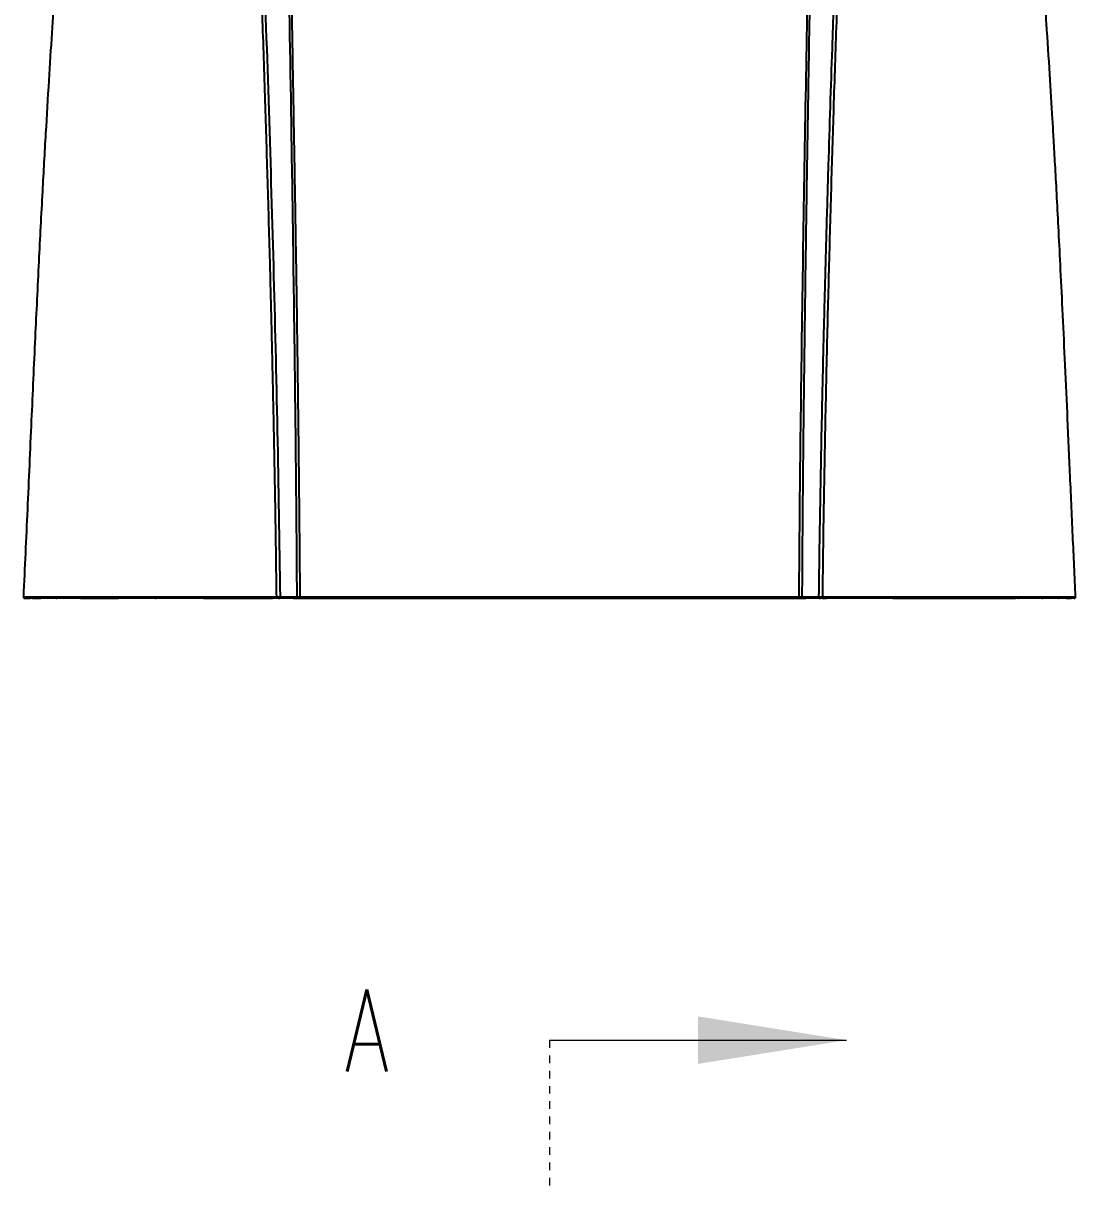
# Model space of a CAD drawing. Header units: millimetres. Extents: x 285 to 1847, y 467 to 1572.
# Drawn here: x 542 to 767, y 1073.6 to 1322.7 of the extents above; entities that cross this region are included whole.
import ezdxf

# ---------------------------------------------------------------- set-up
doc = ezdxf.new("R2010")
doc.units = ezdxf.units.MM
doc.header["$LTSCALE"] = 16.334999
doc.linetypes.add('HIDDEN', pattern=[0.2, 0.1, -0.1])
doc.layers.get('0').update_dxf_attribs({"lineweight": 18})
doc.styles.add('SLDTEXTSTYLE1', font='txt.shx', dxfattribs={"width": 0.7, "bigfont": 'gbcbig.shx'})

msp = doc.modelspace()

# ---------------------------------------------------------------- hatches: boundary and pattern name
at = {"linetype": 'Continuous', "lineweight": 18}
msp.add_hatch(color=4, dxfattribs=at).paths.add_polyline_path([(717.98, 1105.33), (686.23, 1110.41), (686.23, 1100.25)], flags=0)

# ---------------------------------------------------------------- linework, layer by layer
at = {"color": 7, "linetype": 'Continuous', "lineweight": 25}
for p, q in [((542.94, 1199.77), (543.55, 1199.77)), ((545.7, 1199.77), (545.71, 1199.77)), ((570.19, 1199.77), (570.42, 1199.77)), ((570.42, 1199.77), (570.19, 1199.77)), ((581.09, 1199.77), (580.54, 1199.77)), ((596.12, 1199.77), (595.27, 1199.77)), ((599.69, 1199.77), (709.28, 1199.77)), ((601.18, 1199.77), (600.73, 1199.77)), ((601.18, 1200.08), (707.78, 1200.08)), ((601.18, 1200.08), (601.18, 1199.77)), ((707.78, 1199.77), (601.18, 1199.77)), ((707.78, 1200.08), (707.78, 1199.77)), ((712.81, 1200.08), (712.89, 1200.08)), ((712.85, 1199.77), (713.69, 1199.77)), ((727.87, 1199.77), (728.42, 1199.77)), ((738.54, 1199.77), (738.78, 1199.77)), ((754.64, 1199.77), (753.77, 1199.77)), ((763.25, 1199.77), (763.27, 1199.77)), ((765.23, 1199.77), (766.02, 1199.77)), ((765.56, 1199.77), (765.44, 1199.77))]:
    msp.add_line(p, q, dxfattribs=at)
at = {"color": 4, "linetype": 'HIDDEN', "lineweight": 18}
msp.add_line((654.48, 1105.33), (654.48, 1073.58), dxfattribs=at)
at = {"color": 4, "linetype": 'Continuous', "lineweight": 18}
msp.add_line((654.48, 1105.33), (717.98, 1105.33), dxfattribs=at)
at = {"color": 7, "linetype": 'Continuous', "lineweight": 25}
for points in [[(543.94, 1199.77), (545.29, 1199.77), (545.72, 1199.77)], [(570.42, 1199.77), (570.4, 1199.78), (570.37, 1199.8), (570.35, 1199.83), (570.33, 1199.86), (570.32, 1199.91), (570.31, 1199.96), (570.3, 1200.02), (570.3, 1200.08)], [(596.49, 1199.77), (596.51, 1199.78), (596.53, 1199.8), (596.54, 1199.82), (596.56, 1199.86), (596.57, 1199.91), (596.57, 1199.96), (596.58, 1200.02), (596.58, 1200.08)], [(596.71, 1199.77), (596.75, 1199.78), (596.78, 1199.8), (596.81, 1199.82), (596.84, 1199.86), (596.86, 1199.91), (596.88, 1199.96), (596.89, 1200.02), (596.89, 1200.08)], [(600.33, 1199.77), (599.06, 1199.77), (597.91, 1199.77), (596.75, 1199.77)], [(596.95, 1200.08), (598.22, 1200.08), (599.37, 1200.08), (600.53, 1200.08)], [(600.83, 1200.08), (600.83, 1200.02), (600.82, 1199.96), (600.82, 1199.91), (600.8, 1199.86), (600.79, 1199.82), (600.77, 1199.8), (600.75, 1199.78), (600.73, 1199.77)], [(708.13, 1200.08), (708.14, 1200.02), (708.14, 1199.96), (708.15, 1199.91), (708.16, 1199.86), (708.18, 1199.82), (708.2, 1199.8), (708.22, 1199.78), (708.24, 1199.77)], [(708.44, 1200.08), (708.96, 1200.08), (709.48, 1200.08), (709.8, 1200.08), (710.43, 1200.08), (711.07, 1200.08), (711.38, 1200.08), (712.02, 1200.08)], [(712.22, 1199.77), (710.95, 1199.77), (709.79, 1199.77), (709.68, 1199.77), (709.16, 1199.77), (708.64, 1199.77)], [(712.08, 1200.08), (712.08, 1200.02), (712.09, 1199.96), (712.11, 1199.91), (712.13, 1199.86), (712.16, 1199.82), (712.19, 1199.8), (712.22, 1199.78), (712.26, 1199.77)], [(712.39, 1200.08), (712.39, 1200.02), (712.39, 1199.96), (712.4, 1199.91), (712.41, 1199.86), (712.42, 1199.82), (712.44, 1199.8), (712.46, 1199.78), (712.47, 1199.77)], [(738.67, 1200.08), (738.67, 1200.02), (738.66, 1199.96), (738.65, 1199.91), (738.63, 1199.86), (738.61, 1199.83), (738.59, 1199.8), (738.57, 1199.78), (738.54, 1199.77)], [(765.03, 1199.77), (763.68, 1199.77), (763.24, 1199.77)], [(766.62, 1199.77), (766.64, 1199.77), (766.21, 1199.77), (765.03, 1199.77)]]:
    msp.add_lwpolyline(points, dxfattribs=at)
at = {"color": 8, "linetype": 'Continuous', "lineweight": 25}
msp.add_lwpolyline([(545.7, 1199.77), (545.11, 1199.77), (544.04, 1199.77), (543.94, 1199.77)], dxfattribs=at)
at = {"color": 7, "linetype": 'Continuous', "lineweight": 25}
for centre, radius, start, end in [((542.3, 1200.07), 0.3, 176.4146, 269.5867), ((549.17, 1200.07), 0.294, 176.0707, 268.5145), ((554.36, 1200.05), 0.283, 173.6069, 264.7999), ((581.37, 1200.01), 0.363, 168.4832, 219.9206), ((596.67, 1200), 0.6, 172.7955, 202.371), ((712.29, 1200), 0.6, 337.629, 7.2045), ((727.59, 1200.01), 0.363, 320.0794, 11.5168), ((754.61, 1200.05), 0.283, 275.2001, 6.3931), ((759.8, 1200.07), 0.294, 271.4899, 3.9218), ((766.67, 1200.07), 0.3, 270.0121, 4.2784)]:
    msp.add_arc(centre, radius, start, end, dxfattribs=at)
for points, knots in [([(567.53, 1482.52), (567.18, 1480.61), (566.42, 1476.55), (565.38, 1470.67), (564.43, 1465.22), (563.69, 1460.83), (563.14, 1457.49), (562.76, 1455.14), (562.5, 1453.49), (562.28, 1452.1), (562.04, 1450.59), (561.75, 1448.76), (561.42, 1446.63), (560.85, 1442.93), (560.07, 1437.68), (558.83, 1429.05), (557.36, 1418.16), (555.6, 1404.03), (553.87, 1388.72), (552.25, 1372.69), (551.01, 1359.05), (550.07, 1347.75), (549.37, 1338.65), (548.71, 1329.65), (548.06, 1320.28), (547.41, 1310.09), (546.74, 1298.79), (546.02, 1285.89), (545.27, 1271.33), (544.49, 1255.01), (543.69, 1237.34), (542.87, 1218.88), (542.3, 1206.31), (542.02, 1200.09)], [0, 0, 0, 0, 1888.201372, 4034.975569, 5832.357469, 7281.233439, 8382.281497, 9136.006209, 9607.373299, 10006.554552, 10507.445288, 11109.999879, 11814.157672, 12619.85724, 14772.016873, 17004.264233, 21157.734388, 25525.515077, 30948.218278, 36235.151732, 41315.93742, 44379.586377, 47364.043827, 50269.585457, 53251.103975, 56590.979023, 60295.122661, 64363.509272, 69259.45033, 74596.233807, 80374.038157, 86593.145961, 92695.554258, 92695.554258, 92695.554258, 92695.554258]), ([(766.95, 1200.09), (766.75, 1204.42), (766.34, 1213.32), (765.76, 1226.43), (765.2, 1239.07), (764.67, 1250.68), (764.18, 1261.26), (763.72, 1270.65), (763.31, 1278.88), (762.93, 1286.01), (762.6, 1292.22), (762.3, 1297.51), (761.93, 1303.91), (761.43, 1312.16), (760.72, 1322.99), (759.87, 1335.05), (758.89, 1347.88), (757.76, 1361.24), (756.51, 1374.78), (755.1, 1388.62), (753.52, 1402.63), (752.08, 1414.42), (750.82, 1423.94), (749.85, 1431.02), (748.9, 1437.63), (748.05, 1443.37), (747.42, 1447.44), (747, 1450.12), (746.75, 1451.69), (746.55, 1452.98), (746.38, 1454.07), (746.2, 1455.17), (745.96, 1456.61), (745.64, 1458.62), (745.19, 1461.28), (744.55, 1465.11), (743.66, 1470.26), (742.59, 1476.3), (741.81, 1480.51), (741.44, 1482.5)], [0, 0, 0, 0, 4653.461265, 9549.280572, 14076.760946, 18236.109483, 22027.4848, 25451.044391, 28342.212834, 30906.697967, 33144.731918, 35056.704171, 36645.427164, 40132.806801, 44050.443119, 48400.352019, 53184.436789, 57910.724326, 62824.154633, 67804.72946, 72853.430524, 77971.342669, 80556.65639, 83159.752398, 85644.5226, 87722.869908, 89384.773644, 90059.348386, 90629.559664, 91095.363553, 91456.714734, 91811.825432, 92295.070042, 93018.942008, 93983.61701, 95189.39281, 97172.750667, 99586.444948, 101758.614427, 101758.614427, 101758.614427, 101758.614427]), ([(731.02, 1475.42), (730.98, 1475.32), (730.88, 1475.12), (730.74, 1474.79), (730.58, 1474.42), (730.41, 1474.03), (730.23, 1473.6), (730.04, 1473.12), (729.84, 1472.61), (729.41, 1471.52), (728.74, 1469.73), (727.87, 1467.19), (727.05, 1464.57), (726.26, 1461.81), (725.43, 1458.6), (724.66, 1455.21), (723.99, 1451.83), (723.49, 1449.06), (723.09, 1446.6), (722.76, 1444.44), (722.37, 1441.74), (721.96, 1438.63), (721.58, 1435.45), (721.19, 1432.03), (720.68, 1427.15), (720.07, 1420.65), (719.47, 1413.41), (718.98, 1406.7), (718.57, 1400.52), (718.22, 1394.88), (717.93, 1389.78), (717.69, 1385.23), (717.48, 1381.21), (717.31, 1377.74), (717.17, 1374.82), (717, 1371.3), (716.81, 1367.18), (716.59, 1362.22), (716.36, 1356.85), (715.99, 1347.81), (715.48, 1334.47), (714.78, 1314.97), (714.17, 1295.97), (713.65, 1278.19), (713.33, 1266.62), (713.03, 1254.76), (712.78, 1244.09), (712.53, 1231.98), (712.33, 1221.35), (712.16, 1210.71), (712.07, 1203.62), (712.02, 1200.08)], [0, 0, 0, 0, 351.354069, 726.598131, 1125.744947, 1548.763149, 1995.679793, 2466.498865, 2961.238155, 3479.938793, 5507.268936, 7537.728424, 9249.073423, 10960.852421, 12876.746174, 15120.842452, 16835.302697, 18546.122941, 19671.18175, 20825.389449, 22011.814632, 23985.720508, 25752.227403, 27005.75005, 29345.19953, 33358.555396, 37089.622291, 40539.787277, 43709.934006, 46600.602182, 49212.21965, 51545.063879, 53599.260059, 55374.999759, 56872.360491, 58091.395854, 60776.558527, 63188.455582, 65690.293287, 69024.497774, 77045.666751, 86145.5931, 98905.171082, 106148.281988, 113391.308916, 116630.248503, 124310.355189, 129738.746773, 135167.156521, 140595.606735, 146024.129878, 146024.129878, 146024.129878, 146024.129878]), ([(732.32, 1474.75), (732.27, 1474.65), (732.18, 1474.46), (732.05, 1474.16), (731.92, 1473.85), (731.78, 1473.54), (731.65, 1473.22), (731.51, 1472.9), (731.37, 1472.57), (731.24, 1472.24), (731.1, 1471.9), (730.96, 1471.55), (730.82, 1471.21), (730.69, 1470.85), (730.55, 1470.49), (730.41, 1470.13), (730.27, 1469.75), (729.97, 1468.97), (729.52, 1467.73), (728.91, 1465.94), (728.29, 1464.04), (727.58, 1461.71), (726.78, 1458.89), (725.95, 1455.56), (725.18, 1452.08), (724.46, 1448.37), (723.76, 1444.3), (723.12, 1440.04), (722.54, 1435.65), (721.86, 1429.95), (721.09, 1422.57), (720.32, 1413.84), (719.64, 1404.85), (719.06, 1396.06), (718.53, 1387.06), (717.93, 1375.5), (717.24, 1360.56), (716.53, 1342.97), (715.86, 1324.84), (715.27, 1307.2), (714.71, 1289.14), (714.29, 1274.17), (713.97, 1261.76), (713.74, 1252.21), (713.52, 1242.36), (713.31, 1232.22), (713.12, 1221.77), (712.95, 1211.02), (712.86, 1203.76), (712.81, 1200.08)], [0, 0, 0, 0, 341.923672, 680.300755, 1015.29071, 1347.051426, 1675.739143, 2001.508377, 2324.511843, 2644.900374, 2962.822842, 3278.426084, 3591.854817, 3903.251562, 4212.756572, 4520.507758, 4826.640614, 5131.288157, 6430.378589, 7701.367964, 8996.508039, 10271.26385, 12186.920812, 14119.767592, 15997.757867, 17959.524764, 20119.91297, 22430.374217, 24592.743224, 26895.009364, 31161.235998, 35813.221902, 40104.071452, 44723.615203, 49030.20134, 53629.859109, 62068.125, 71436.101339, 79992.174398, 89238.488992, 97846.412215, 107039.068905, 111656.417914, 116422.618484, 121337.662443, 126401.540935, 131614.24637, 136975.774818, 142486.128968, 142486.128968, 142486.128968, 142486.128968]), ([(596.16, 1200.08), (596.13, 1202.22), (596.08, 1206.48), (595.99, 1212.81), (595.89, 1219.05), (595.78, 1225.18), (595.67, 1231.21), (595.55, 1237.13), (595.43, 1242.96), (595.3, 1248.69), (595.18, 1254.31), (595.04, 1259.83), (594.91, 1265.25), (594.66, 1274.91), (594.27, 1288.49), (593.72, 1306.42), (593.14, 1323.94), (592.48, 1341.94), (591.78, 1359.41), (591.1, 1374.24), (590.51, 1385.71), (590, 1394.65), (589.43, 1403.38), (588.77, 1412.3), (588.03, 1420.98), (587.29, 1428.31), (586.63, 1433.98), (586.08, 1438.36), (585.47, 1442.6), (584.78, 1446.88), (584.01, 1451), (583.14, 1455.06), (582.18, 1458.92), (581.14, 1462.57), (580.07, 1465.94), (579.18, 1468.46), (578.49, 1470.31), (578.08, 1471.37), (577.76, 1472.17), (577.52, 1472.74), (577.29, 1473.3), (577.13, 1473.66), (577.06, 1473.83)], [0, 0, 0, 0, 2507.257625, 4975.0191, 7403.285605, 9792.057506, 12141.334544, 14451.115991, 16721.400806, 18952.187756, 21143.475532, 23295.262852, 25407.548549, 27480.331651, 34593.96439, 41280.642994, 48445.930986, 55082.32418, 62342.907907, 68886.899021, 72452.110528, 75791.505885, 79370.110889, 82699.155653, 86297.582694, 89612.486766, 91392.297576, 93073.112846, 94862.272548, 96538.114352, 98319.284489, 100009.848235, 101759.118624, 103490.397396, 105205.602324, 106976.0954, 107835.484805, 108718.37291, 109145.326549, 109577.262744, 110014.750092, 110458.368241, 110458.368241, 110458.368241, 110458.368241]), ([(596.95, 1200.08), (596.8, 1211.87), (596.6, 1223.67), (596.12, 1247.26), (595.84, 1259.05), (595.2, 1282.64), (594.85, 1294.43), (594.08, 1318), (593.67, 1329.79), (592.99, 1347.47), (592.75, 1353.36), (592.25, 1365.14), (591.99, 1371.03), (591.41, 1382.81), (591.1, 1388.7), (590.41, 1400.46), (590.02, 1406.34), (589.35, 1415.14), (589.11, 1418.07), (588.59, 1423.92), (588.32, 1426.84), (587.71, 1432.66), (587.38, 1435.56), (586.66, 1441.33), (586.26, 1444.19), (585.35, 1449.85), (584.84, 1452.63), (583.98, 1456.66), (583.67, 1457.98), (583.04, 1460.54), (582.71, 1461.79), (582.03, 1464.18), (581.68, 1465.32), (580.99, 1467.5), (580.64, 1468.53), (579.96, 1470.46), (579.62, 1471.36), (578.97, 1473.02), (578.66, 1473.79), (578.36, 1474.49)], [0, 0, 0, 0, 6812.817808, 6812.817808, 13625.635616, 13625.635616, 20438.453423, 20438.453423, 27251.271231, 27251.271231, 30657.680135, 30657.680135, 34064.089039, 34064.089039, 37470.497943, 37470.497943, 40876.906847, 40876.906847, 42580.111299, 42580.111299, 44283.315751, 44283.315751, 45986.520203, 45986.520203, 47689.724655, 47689.724655, 49392.929107, 49392.929107, 50244.531333, 50244.531333, 51096.133559, 51096.133559, 51947.735785, 51947.735785, 52799.338011, 52799.338011, 53650.940237, 53650.940237, 54502.542463, 54502.542463, 54502.542463, 54502.542463]), ([(718.34, 1467.74), (718.08, 1466.86), (717.83, 1465.92), (717.33, 1463.94), (717.09, 1462.9), (716.61, 1460.72), (716.38, 1459.59), (715.93, 1457.24), (715.72, 1456.03), (715.1, 1452.31), (714.73, 1449.71), (714.06, 1444.39), (713.77, 1441.67), (713.24, 1436.18), (713.01, 1433.41), (712.6, 1427.82), (712.42, 1425.02), (711.93, 1416.58), (711.68, 1410.92), (711.24, 1399.58), (711.07, 1393.9), (710.74, 1382.52), (710.6, 1376.83), (710.34, 1365.44), (710.22, 1359.75), (709.98, 1348.35), (709.87, 1342.65), (709.54, 1325.55), (709.33, 1314.15), (708.94, 1291.34), (708.75, 1279.93), (708.22, 1245.71), (707.93, 1222.9), (707.78, 1200.08)], [0, 0, 0, 0, 762.988617, 762.988617, 1525.977235, 1525.977235, 2288.965852, 2288.965852, 3051.95447, 3051.95447, 4577.931705, 4577.931705, 6103.90894, 6103.90894, 7629.886175, 7629.886175, 9155.86341, 9155.86341, 12207.81788, 12207.81788, 15259.77235, 15259.77235, 18311.72682, 18311.72682, 21363.68129, 21363.68129, 24415.63576, 24415.63576, 30519.5447, 30519.5447, 36623.45364, 36623.45364, 48831.271519, 48831.271519, 48831.271519, 48831.271519]), ([(718.51, 1467.73), (718.48, 1467.6), (718.4, 1467.35), (718.3, 1466.96), (718.19, 1466.57), (718.08, 1466.17), (717.97, 1465.76), (717.87, 1465.34), (717.72, 1464.79), (717.44, 1463.63), (717.02, 1461.81), (716.53, 1459.43), (716.09, 1457.06), (715.65, 1454.42), (715.15, 1451.11), (714.55, 1446.57), (714.09, 1442.36), (713.7, 1438.21), (713.16, 1431.92), (712.62, 1423.5), (712.14, 1413.67), (711.84, 1406.18), (711.57, 1398.34), (711.3, 1388.77), (710.97, 1375.1), (710.61, 1357.32), (710.21, 1334.63), (709.8, 1310.25), (709.44, 1287.41), (709.16, 1268.88), (708.95, 1253.11), (708.77, 1238.54), (708.63, 1224.9), (708.52, 1212.18), (708.47, 1204.01), (708.44, 1200.08)], [0, 0, 0, 0, 216.892595, 433.621589, 650.381735, 867.310836, 1084.318192, 1301.383835, 1518.498674, 1942.2967, 3037.504596, 4146.204931, 5161.473594, 6083.802182, 7440.344385, 9150.960263, 11395.956356, 12237.482552, 13835.589077, 18443.302587, 21555.665619, 24669.022143, 26669.258979, 30163.370207, 35152.153715, 41639.012834, 49624.182915, 59979.143787, 68304.314748, 74596.343769, 80241.917772, 85550.945609, 90524.237411, 95160.39143, 99458.812015, 99458.812015, 99458.812015, 99458.812015]), ([(600.53, 1200.08), (600.51, 1202.52), (600.48, 1207.51), (600.42, 1215.16), (600.35, 1223.13), (600.27, 1231.43), (600.17, 1240.06), (600.07, 1249.01), (599.95, 1258.29), (599.74, 1273.15), (599.36, 1299.01), (598.87, 1328.38), (598.4, 1354.78), (598.07, 1371.61), (597.76, 1385.18), (597.48, 1395.5), (597.21, 1403.76), (596.91, 1411.74), (596.5, 1420.71), (595.98, 1429.42), (595.47, 1435.92), (595.02, 1440.84), (594.57, 1445.24), (594.03, 1449.59), (593.48, 1453.43), (592.93, 1456.8), (592.38, 1459.68), (591.95, 1461.75), (591.65, 1463.07), (591.39, 1464.18), (591.17, 1465.09), (590.98, 1465.82), (590.87, 1466.24), (590.82, 1466.43)], [0, 0, 0, 0, 2327.513799, 4758.947672, 7294.225984, 9933.268536, 12675.991082, 15522.287159, 18472.028801, 21525.103178, 29697.816071, 43145.911549, 49537.928055, 54893.035156, 59213.183518, 62499.43252, 64752.753796, 67119.735101, 70143.836166, 73368.288045, 75519.745926, 76461.940068, 78194.982515, 79882.573069, 80854.625, 82184.845621, 83495.206784, 84110.251523, 84654.733798, 85128.332103, 85531.321287, 85863.787132, 86125.771786, 86125.771786, 86125.771786, 86125.771786]), ([(601.18, 1200.08), (601.17, 1202.59), (601.13, 1207.62), (601.07, 1215.16), (600.99, 1222.7), (600.91, 1230.24), (600.82, 1237.78), (600.73, 1245.32), (600.63, 1252.86), (600.52, 1260.4), (600.41, 1267.94), (600.29, 1275.48), (600.17, 1283.02), (600.04, 1290.55), (599.91, 1298.09), (599.78, 1305.63), (599.65, 1313.17), (599.51, 1320.7), (599.37, 1328.24), (599.27, 1333.28), (599.23, 1335.82), (599.22, 1335.85), (599.22, 1335.89), (599.22, 1335.94), (599.22, 1336.01), (599.22, 1336.16), (599.21, 1336.49), (599.2, 1337.21), (599.17, 1338.62), (599.12, 1341.38), (599.01, 1346.68), (598.82, 1356.39), (598.64, 1364.54), (598.53, 1369.75), (598.53, 1369.75), (598.53, 1369.75), (598.53, 1369.75), (598.53, 1369.75), (598.53, 1369.75), (598.53, 1369.75), (598.53, 1369.75), (598.53, 1369.76), (598.53, 1369.77), (598.52, 1369.79), (598.52, 1369.83), (598.52, 1369.92), (598.52, 1370.09), (598.51, 1370.43), (598.49, 1371.1), (598.46, 1372.44), (598.4, 1375.02), (598.28, 1379.91), (598.18, 1384.04), (598.1, 1386.71), (598.1, 1386.71), (598.1, 1386.71), (598.1, 1386.71), (598.1, 1386.71), (598.1, 1386.72), (598.1, 1386.72), (598.1, 1386.72), (598.1, 1386.72), (598.1, 1386.74), (598.1, 1386.76), (598.1, 1386.8), (598.1, 1386.88), (598.09, 1387.05), (598.09, 1387.38), (598.07, 1388.05), (598.03, 1389.36), (597.95, 1391.92), (597.81, 1396.81), (597.66, 1400.95), (597.56, 1403.65), (597.56, 1403.65), (597.56, 1403.65), (597.56, 1403.65), (597.56, 1403.65), (597.56, 1403.65), (597.56, 1403.65), (597.56, 1403.65), (597.56, 1403.66), (597.56, 1403.67), (597.56, 1403.69), (597.56, 1403.74), (597.56, 1403.82), (597.55, 1403.99), (597.54, 1404.33), (597.51, 1405.01), (597.46, 1406.34), (597.36, 1408.92), (597.15, 1413.77), (596.95, 1417.86), (596.8, 1420.51), (596.8, 1420.51), (596.8, 1420.51), (596.8, 1420.51), (596.8, 1420.51), (596.8, 1420.51), (596.8, 1420.51), (596.8, 1420.51), (596.8, 1420.52), (596.8, 1420.53), (596.8, 1420.55), (596.8, 1420.59), (596.79, 1420.67), (596.78, 1420.84), (596.77, 1421.16), (596.73, 1421.81), (596.65, 1423.1), (596.54, 1424.91), (596.41, 1427.07), (596.26, 1429.15), (596.12, 1431.2), (595.96, 1433.19), (595.8, 1435.18), (595.65, 1436.89), (595.52, 1438.3), (595.41, 1439.43), (595.3, 1440.55), (595.19, 1441.68), (595.07, 1442.79), (594.95, 1443.91), (594.82, 1445.01), (594.69, 1446.12), (594.55, 1447.21), (594.41, 1448.3), (594.27, 1449.38), (594.12, 1450.45), (593.97, 1451.52), (593.81, 1452.57), (593.65, 1453.61), (593.48, 1454.64), (593.31, 1455.66), (593.14, 1456.66), (592.96, 1457.64), (592.77, 1458.61), (592.59, 1459.57), (592.4, 1460.5), (592.21, 1461.41), (592.01, 1462.31), (591.81, 1463.18), (591.61, 1464.03), (591.4, 1464.86), (591.2, 1465.66), (591.06, 1466.18), (590.99, 1466.44)], [0, 0, 0, 0, 8995.703281, 17991.375254, 26987.009241, 35982.59681, 44978.13228, 53973.611318, 62969.028201, 71964.374716, 80959.639375, 89954.810339, 98949.875454, 107944.819327, 116939.623893, 125934.26319, 134928.704323, 143922.916978, 152916.876485, 161910.500915, 161956.459493, 162002.405646, 162048.339376, 162094.260682, 162186.066021, 162277.821663, 162644.347267, 163375.013026, 164826.802675, 167692.214114, 173270.365886, 183816.036141, 202465.435651, 202465.47839, 202465.52113, 202465.606608, 202465.777565, 202466.119478, 202466.803302, 202468.170936, 202470.906158, 202476.37641, 202487.316152, 202509.192579, 202552.933213, 202640.365598, 202815.03483, 203163.591098, 203857.57446, 205233.021616, 207933.81709, 213134.885678, 222735.018077, 222735.060043, 222735.102009, 222735.18594, 222735.353803, 222735.689528, 222736.360975, 222737.703861, 222740.389593, 222745.760901, 222756.502893, 222777.984385, 222820.937395, 222906.803522, 223078.376224, 223420.883541, 224103.346832, 225458.075915, 228126.804731, 233301.722302, 242992.79739, 242992.840427, 242992.883464, 242992.969537, 242993.141684, 242993.485977, 242994.17456, 242995.551712, 242998.305963, 243003.814248, 243014.829956, 243036.857922, 243080.900057, 243168.929127, 243344.766414, 243695.557122, 244393.599625, 245775.502888, 248482.504382, 253675.279692, 263227.181796, 263227.223024, 263227.264252, 263227.346708, 263227.51162, 263227.841443, 263228.501089, 263229.820373, 263232.458918, 263237.735907, 263248.289487, 263269.395052, 263311.599794, 263395.983661, 263564.64842, 263901.561977, 264573.693202, 265910.921952, 268555.340313, 271133.411448, 273710.36372, 276137.204637, 278562.83749, 280986.805377, 283408.637758, 284796.512947, 286183.78416, 287570.312887, 288955.986828, 290340.726194, 291724.440819, 293107.076099, 294488.588447, 295868.947534, 297248.165075, 298626.157818, 300002.800488, 301378.028843, 302751.799896, 304124.138422, 305495.111732, 306864.671447, 308232.812825, 309599.58044, 310965.001175, 312329.19307, 313692.480113, 315055.313493, 316417.691122, 317779.522444, 319140.798825, 320501.554595, 321861.948709, 323222.223725, 323222.223725, 323222.223725, 323222.223725]), ([(542.02, 1200.09), (542.01, 1200.09), (541.99, 1200.09), (542.03, 1200.09), (542.05, 1200.09)], [0, 0, 0, 0, 3092.387921, 6482.170726, 6482.170726, 6482.170726, 6482.170726]), ([(543.94, 1199.77), (543.94, 1199.77), (541.14, 1199.77), (544.25, 1199.77), (541.84, 1199.77), (542.28, 1199.77), (542.31, 1199.77), (542.32, 1199.77)], [0, 0, 0, 0, 0.010401, 2927.966436, 5856.133232, 11722.671968, 12331.640284, 12331.640284, 12331.640284, 12331.640284]), ([(543.64, 1200.09), (543.86, 1200.09), (544.11, 1200.09), (544.7, 1200.09), (545.05, 1200.09), (545.86, 1200.09), (546.32, 1200.09), (547.44, 1200.09), (548.09, 1200.09), (548.87, 1200.09)], [0, 0, 0, 0, 2870.962437, 2870.962437, 5741.924874, 5741.924874, 8612.887311, 8612.887311, 11483.849748, 11483.849748, 11483.849748, 11483.849748]), ([(543.94, 1199.77), (543.91, 1199.78), (543.75, 1199.79), (543.69, 1199.96), (543.64, 1200.09)], [0, 0, 0, 0, 1354.323034, 6480.247774, 6480.247774, 6480.247774, 6480.247774]), ([(549.16, 1199.77), (548.26, 1199.77), (546.79, 1199.77), (546.01, 1199.77), (545.7, 1199.77)], [0, 0, 0, 0, 3965.950818, 6477.512683, 6477.512683, 6477.512683, 6477.512683]), ([(548.87, 1200.09), (549.52, 1200.09), (550.26, 1200.09), (551.97, 1200.09), (552.95, 1200.09), (554.08, 1200.09)], [0, 0, 0, 0, 3236.837074, 3236.837074, 6473.674149, 6473.674149, 6473.674149, 6473.674149]), ([(554.33, 1199.77), (553.21, 1199.77), (552.24, 1199.77), (550.54, 1199.77), (549.8, 1199.77), (549.16, 1199.77)], [0, 0, 0, 0, 3238.029479, 3238.029479, 6476.058959, 6476.058959, 6476.058959, 6476.058959]), ([(570.42, 1199.77), (569.29, 1199.77), (566.51, 1199.77), (562.42, 1199.77), (559.48, 1199.77), (558.03, 1199.77), (557.68, 1199.77), (557.33, 1199.77), (555.96, 1199.77), (553.96, 1199.77), (551.94, 1199.77), (550.79, 1199.77), (550.35, 1199.77), (550.33, 1199.77)], [0, 0, 0, 0, 3090.215572, 7592.559436, 12233.574733, 13355.786259, 13425.918418, 13706.409817, 14828.599657, 19328.040884, 23822.672816, 28314.249686, 28582.207795, 28582.207795, 28582.207795, 28582.207795]), ([(554.08, 1200.09), (555.03, 1200.09), (556.09, 1200.09), (557.84, 1200.08), (558.45, 1200.08), (559.73, 1200.08), (560.4, 1200.08), (561.78, 1200.08), (562.49, 1200.08), (563.96, 1200.08), (564.71, 1200.08), (567.03, 1200.08), (568.64, 1200.08), (570.3, 1200.08)], [0, 0, 0, 0, 4114.288433, 4114.288433, 6171.432649, 6171.432649, 8228.576866, 8228.576866, 10285.721082, 10285.721082, 12342.865298, 12342.865298, 16457.153731, 16457.153731, 16457.153731, 16457.153731]), ([(570.42, 1199.77), (570.01, 1199.77), (569.61, 1199.77), (568.8, 1199.77), (568.4, 1199.77), (567.2, 1199.77), (566.42, 1199.77), (564.89, 1199.77), (564.14, 1199.77), (562.68, 1199.77), (561.98, 1199.77), (560.61, 1199.77), (559.94, 1199.77), (558.67, 1199.77), (558.07, 1199.77), (556.91, 1199.77), (556.36, 1199.77), (555.31, 1199.77), (554.81, 1199.77), (554.33, 1199.77)], [0, 0, 0, 0, 1476.302659, 1476.302659, 2952.605319, 2952.605319, 5905.210638, 5905.210638, 8857.815957, 8857.815957, 11810.421276, 11810.421276, 14763.026595, 14763.026595, 17715.631914, 17715.631914, 20668.237233, 20668.237233, 23620.842552, 23620.842552, 23620.842552, 23620.842552]), ([(554.33, 1199.77), (554.71, 1199.77), (555.95, 1199.77), (558.54, 1199.77), (561.06, 1199.77), (562.34, 1199.77)], [0, 0, 0, 0, 1534.306654, 5049.98554, 8640.062369, 8640.062369, 8640.062369, 8640.062369]), ([(570.3, 1200.08), (572.02, 1200.08), (573.78, 1200.08), (577.36, 1200.08), (579.18, 1200.08), (581.02, 1200.08)], [0, 0, 0, 0, 3230.570763, 3230.570763, 6461.141525, 6461.141525, 6461.141525, 6461.141525]), ([(581.09, 1199.77), (579.27, 1199.77), (577.46, 1199.77), (573.89, 1199.77), (572.13, 1199.77), (570.42, 1199.77)], [0, 0, 0, 0, 3234.879759, 3234.879759, 6469.759517, 6469.759517, 6469.759517, 6469.759517]), ([(580.54, 1199.77), (582.96, 1199.77), (585.4, 1199.77), (590.32, 1199.77), (592.79, 1199.77), (595.27, 1199.77)], [0, 0, 0, 0, 3226.578201, 3226.578201, 6453.156403, 6453.156403, 6453.156403, 6453.156403]), ([(581.02, 1200.08), (583.23, 1200.08), (586.82, 1200.08), (591.86, 1200.08), (594.67, 1200.08), (596.08, 1200.08)], [0, 0, 0, 0, 3843.595822, 6236.720209, 8631.034722, 8631.034722, 8631.034722, 8631.034722]), ([(596.12, 1199.77), (593.59, 1199.77), (591.07, 1199.77), (586.05, 1199.77), (583.56, 1199.77), (581.09, 1199.77)], [0, 0, 0, 0, 3233.718316, 3233.718316, 6467.436632, 6467.436632, 6467.436632, 6467.436632]), ([(596.2, 1199.77), (596.19, 1199.77), (596.17, 1199.81), (596.16, 1199.92), (596.16, 1200), (596.16, 1200.08)], [0, 0, 0, 0, 3235.272418, 3235.272418, 6470.544835, 6470.544835, 6470.544835, 6470.544835]), ([(596.49, 1199.77), (596.49, 1199.77), (596.49, 1199.77), (596.49, 1199.77), (596.46, 1199.77), (596.43, 1199.77), (596.4, 1199.77), (596.36, 1199.77), (596.33, 1199.77), (596.3, 1199.77), (596.26, 1199.77), (596.23, 1199.77), (596.2, 1199.77)], [0, 0, 0, 0, 1.884694, 1.884694, 1.884694, 3851.355542, 3851.355542, 3851.355542, 7624.662079, 7624.662079, 7624.662079, 11470.482298, 11470.482298, 11470.482298, 11470.482298]), ([(596.71, 1199.77), (596.64, 1199.77), (596.57, 1199.77), (596.49, 1199.77), (596.49, 1199.77)], [0, 0, 0, 0, 6468.248749, 6469.870525, 6469.870525, 6469.870525, 6469.870525]), ([(596.75, 1199.77), (596.74, 1199.77), (596.74, 1199.77), (596.73, 1199.77), (596.73, 1199.77), (596.72, 1199.77), (596.71, 1199.77)], [0, 0, 0, 0, 3244.078659, 3244.078659, 3244.078659, 6469.996251, 6469.996251, 6469.996251, 6469.996251]), ([(596.75, 1199.77), (596.8, 1199.77), (596.85, 1199.81), (596.93, 1199.92), (596.95, 1200), (596.95, 1200.08)], [0, 0, 0, 0, 3235.153148, 3235.153148, 6470.306297, 6470.306297, 6470.306297, 6470.306297]), ([(596.89, 1200.08), (596.9, 1200.08), (596.91, 1200.08), (596.92, 1200.08), (596.93, 1200.08), (596.94, 1200.08), (596.95, 1200.08), (596.95, 1200.08), (596.95, 1200.08), (596.95, 1200.08)], [0, 0, 0, 0, 4318.081006, 4318.081006, 4318.081006, 8653.053612, 8653.053612, 8653.053612, 8660.466376, 8660.466376, 8660.466376, 8660.466376]), ([(600.33, 1199.77), (600.38, 1199.77), (600.43, 1199.81), (600.51, 1199.92), (600.53, 1200), (600.53, 1200.08)], [0, 0, 0, 0, 3235.137331, 3235.137331, 6470.274662, 6470.274662, 6470.274662, 6470.274662]), ([(708.64, 1199.77), (708.58, 1199.77), (708.45, 1199.77), (708.31, 1199.77), (708.24, 1199.77)], [0, 0, 0, 0, 3306.096465, 6506.661566, 6506.661566, 6506.661566, 6506.661566]), ([(708.44, 1200.08), (708.44, 1200), (708.46, 1199.92), (708.53, 1199.81), (708.59, 1199.77), (708.64, 1199.77)], [0, 0, 0, 0, 3253.43236, 3253.43236, 6506.864719, 6506.864719, 6506.864719, 6506.864719]), ([(712.02, 1200.08), (712.02, 1200.08), (712.03, 1200.08), (712.05, 1200.08), (712.07, 1200.08), (712.08, 1200.08)], [0, 0, 0, 0, 4.863657, 4390.953895, 8769.3615, 8769.3615, 8769.3615, 8769.3615]), ([(712.02, 1200.08), (712.02, 1200), (712.04, 1199.92), (712.11, 1199.81), (712.16, 1199.77), (712.22, 1199.77)], [0, 0, 0, 0, 3254.659416, 3254.659416, 6509.318832, 6509.318832, 6509.318832, 6509.318832]), ([(712.26, 1199.77), (712.25, 1199.77), (712.24, 1199.77), (712.24, 1199.77), (712.23, 1199.77), (712.22, 1199.77), (712.22, 1199.77)], [0, 0, 0, 0, 3248.617467, 3248.617467, 3248.617467, 6509.36797, 6509.36797, 6509.36797, 6509.36797]), ([(712.39, 1200.08), (712.47, 1200.08), (712.6, 1200.08), (712.74, 1200.08), (712.8, 1200.08), (712.81, 1200.08), (712.81, 1200.08)], [0, 0, 0, 0, 6902.578074, 10776.839629, 11541.08236, 11542.698806, 11542.698806, 11542.698806, 11542.698806]), ([(712.77, 1199.77), (712.76, 1199.77), (712.72, 1199.77), (712.62, 1199.77), (712.53, 1199.77), (712.47, 1199.77), (712.47, 1199.77)], [0, 0, 0, 0, 767.246249, 4639.806233, 11538.605781, 11541.052339, 11541.052339, 11541.052339, 11541.052339]), ([(712.81, 1200.08), (712.81, 1200), (712.81, 1199.92), (712.79, 1199.81), (712.78, 1199.77), (712.77, 1199.77)], [0, 0, 0, 0, 3254.975114, 3254.975114, 6509.950228, 6509.950228, 6509.950228, 6509.950228]), ([(727.87, 1199.77), (725.41, 1199.77), (722.91, 1199.77), (717.9, 1199.77), (715.38, 1199.77), (712.85, 1199.77)], [0, 0, 0, 0, 3255.29444, 3255.29444, 6510.58888, 6510.58888, 6510.58888, 6510.58888]), ([(712.89, 1200.08), (715.42, 1200.08), (717.95, 1200.08), (722.98, 1200.08), (725.48, 1200.08), (727.95, 1200.08)], [0, 0, 0, 0, 3248.390978, 3248.390978, 6496.781957, 6496.781957, 6496.781957, 6496.781957]), ([(738.54, 1199.77), (736.83, 1199.77), (735.08, 1199.77), (731.51, 1199.77), (729.7, 1199.77), (727.87, 1199.77)], [0, 0, 0, 0, 3261.001438, 3261.001438, 6522.002875, 6522.002875, 6522.002875, 6522.002875]), ([(727.95, 1200.08), (729.78, 1200.08), (731.6, 1200.08), (735.19, 1200.08), (736.95, 1200.08), (738.67, 1200.08)], [0, 0, 0, 0, 3256.243185, 3256.243185, 6512.486371, 6512.486371, 6512.486371, 6512.486371]), ([(728.42, 1199.77), (730.01, 1199.77), (733.19, 1199.77), (736.62, 1199.77), (738.44, 1199.77), (738.78, 1199.77)], [0, 0, 0, 0, 3929.570651, 7885.564652, 8778.628845, 8778.628845, 8778.628845, 8778.628845]), ([(754.64, 1199.77), (754.4, 1199.77), (754.15, 1199.77), (753.65, 1199.77), (753.39, 1199.77), (752.6, 1199.77), (752.05, 1199.77), (750.88, 1199.77), (750.27, 1199.77), (749, 1199.77), (748.34, 1199.77), (746.97, 1199.77), (746.26, 1199.77), (744.8, 1199.77), (744.06, 1199.77), (742.53, 1199.77), (741.76, 1199.77), (740.57, 1199.77), (740.17, 1199.77), (739.36, 1199.77), (738.95, 1199.77), (738.54, 1199.77)], [0, 0, 0, 0, 1669.736705, 1669.736705, 3339.473411, 3339.473411, 6678.946821, 6678.946821, 10018.420232, 10018.420232, 13357.893643, 13357.893643, 16697.367053, 16697.367053, 20036.840464, 20036.840464, 23376.313874, 23376.313874, 25046.05058, 25046.05058, 26715.787285, 26715.787285, 26715.787285, 26715.787285]), ([(738.67, 1200.08), (740.32, 1200.08), (741.92, 1200.08), (744.23, 1200.08), (744.98, 1200.08), (746.45, 1200.08), (747.16, 1200.08), (748.54, 1200.08), (749.21, 1200.08), (750.49, 1200.08), (751.1, 1200.08), (752.87, 1200.09), (753.93, 1200.09), (754.89, 1200.09)], [0, 0, 0, 0, 4149.155511, 4149.155511, 6223.733266, 6223.733266, 8298.311022, 8298.311022, 10372.888777, 10372.888777, 12447.466533, 12447.466533, 16596.622044, 16596.622044, 16596.622044, 16596.622044]), ([(738.78, 1199.77), (740.38, 1199.77), (741.92, 1199.77), (744.11, 1199.77), (744.82, 1199.77), (745.85, 1199.77), (746.19, 1199.77), (746.85, 1199.77), (747.18, 1199.77), (748.77, 1199.77), (749.92, 1199.77), (751.48, 1199.77), (751.98, 1199.77), (752.91, 1199.77), (753.35, 1199.77), (753.77, 1199.77)], [0, 0, 0, 0, 4717.515763, 4717.515763, 7076.273644, 7076.273644, 8255.652585, 8255.652585, 9435.031525, 9435.031525, 14152.547288, 14152.547288, 16511.305169, 16511.305169, 18870.06305, 18870.06305, 18870.06305, 18870.06305]), ([(738.86, 1199.77), (739, 1199.77), (741.28, 1199.77), (744.34, 1199.77), (747.97, 1199.77), (750.47, 1199.77), (752.52, 1199.77), (753.62, 1199.77), (754.07, 1199.77)], [0, 0, 0, 0, 381.956225, 6077.893537, 8885.381983, 11692.401142, 14615.308556, 16596.752839, 16596.752839, 16596.752839, 16596.752839]), ([(759.81, 1199.77), (759.16, 1199.77), (758.43, 1199.77), (756.72, 1199.77), (755.75, 1199.77), (754.64, 1199.77)], [0, 0, 0, 0, 3272.916438, 3272.916438, 6545.832877, 6545.832877, 6545.832877, 6545.832877]), ([(754.89, 1200.09), (755.45, 1200.09), (755.98, 1200.09), (756.96, 1200.09), (757.42, 1200.09), (758.71, 1200.09), (759.44, 1200.09), (760.09, 1200.09)], [0, 0, 0, 0, 2208.886002, 2208.886002, 4417.772005, 4417.772005, 8835.54401, 8835.54401, 8835.54401, 8835.54401]), ([(763.27, 1199.77), (762.96, 1199.77), (762.17, 1199.77), (760.71, 1199.77), (759.81, 1199.77)], [0, 0, 0, 0, 2540.103303, 6551.199172, 6551.199172, 6551.199172, 6551.199172]), ([(760.09, 1200.09), (760.88, 1200.09), (761.52, 1200.09), (762.64, 1200.09), (763.11, 1200.09), (763.92, 1200.09), (764.26, 1200.09), (764.86, 1200.09), (765.11, 1200.09), (765.33, 1200.09)], [0, 0, 0, 0, 2901.794843, 2901.794843, 5803.589686, 5803.589686, 8705.38453, 8705.38453, 11607.179373, 11607.179373, 11607.179373, 11607.179373]), ([(765.03, 1199.77), (765.07, 1199.77), (765.1, 1199.78), (765.18, 1199.81), (765.22, 1199.84), (765.27, 1199.89), (765.29, 1199.93), (765.32, 1200), (765.33, 1200.04), (765.33, 1200.09)], [0, 0, 0, 0, 2905.432428, 2905.432428, 5810.864856, 5810.864856, 8716.297285, 8716.297285, 11621.729713, 11621.729713, 11621.729713, 11621.729713])]:
    msp.add_open_spline(points, degree=3, knots=knots, dxfattribs=at)
at = {"color": 8, "linetype": 'Continuous', "lineweight": 25}
for points, knots in [([(542.05, 1200.09), (542.12, 1200.09), (542.23, 1200.09), (542.81, 1200.09), (543.36, 1200.09), (543.64, 1200.09)], [0, 0, 0, 0, 4018.521894, 6334.206096, 8649.724109, 8649.724109, 8649.724109, 8649.724109]), ([(765.03, 1199.77), (765.03, 1199.77), (764.93, 1199.77), (764.93, 1199.77), (764.2, 1199.77), (763.46, 1199.77), (763.27, 1199.77)], [0, 0, 0, 0, 0.036923, 695.793834, 6667.74407, 8854.497923, 8854.497923, 8854.497923, 8854.497923]), ([(765.33, 1200.09), (765.36, 1200.09), (765.94, 1200.09), (766.6, 1200.09), (766.96, 1200.09), (766.94, 1200.09), (766.94, 1200.09)], [0, 0, 0, 0, 369.251476, 5829.024092, 11296.799389, 11622.290415, 11622.290415, 11622.290415, 11622.290415])]:
    msp.add_open_spline(points, degree=3, knots=knots, dxfattribs=at)
at = {"color": 7, "linetype": 'Continuous', "lineweight": 25}
for points in [[(596.08, 1200.08), (596.1, 1200.08), (596.13, 1200.08), (596.16, 1200.08)], [(596.2, 1199.77), (596.17, 1199.77), (596.14, 1199.77), (596.12, 1199.77)], [(596.16, 1200.08), (596.3, 1200.08), (596.44, 1200.08), (596.58, 1200.08)], [(596.58, 1200.08), (596.69, 1200.08), (596.8, 1200.08), (596.89, 1200.08)], [(600.73, 1199.77), (600.58, 1199.77), (600.45, 1199.77), (600.33, 1199.77)], [(600.53, 1200.08), (600.62, 1200.08), (600.72, 1200.08), (600.83, 1200.08)], [(600.83, 1200.08), (600.94, 1200.08), (601.06, 1200.08), (601.18, 1200.08)], [(707.78, 1200.08), (707.9, 1200.08), (708.02, 1200.08), (708.13, 1200.08)], [(708.24, 1199.77), (708.09, 1199.77), (707.94, 1199.77), (707.78, 1199.77)], [(708.13, 1200.08), (708.25, 1200.08), (708.35, 1200.08), (708.44, 1200.08)], [(712.08, 1200.08), (712.17, 1200.08), (712.27, 1200.08), (712.39, 1200.08)], [(712.47, 1199.77), (712.39, 1199.77), (712.32, 1199.77), (712.26, 1199.77)], [(712.85, 1199.77), (712.82, 1199.77), (712.8, 1199.77), (712.77, 1199.77)]]:
    msp.add_open_spline(points, degree=3, dxfattribs=at)

# ---------------------------------------------------------------- texts
at = {"color": 4, "linetype": 'Continuous', "insert": (610.69, 1116.16), "char_height": 17.5, "width": 28, "attachment_point": 1, "style": 'SLDTEXTSTYLE1'}
msp.add_mtext('A', dxfattribs=at)

doc.saveas('drawing.dxf')
